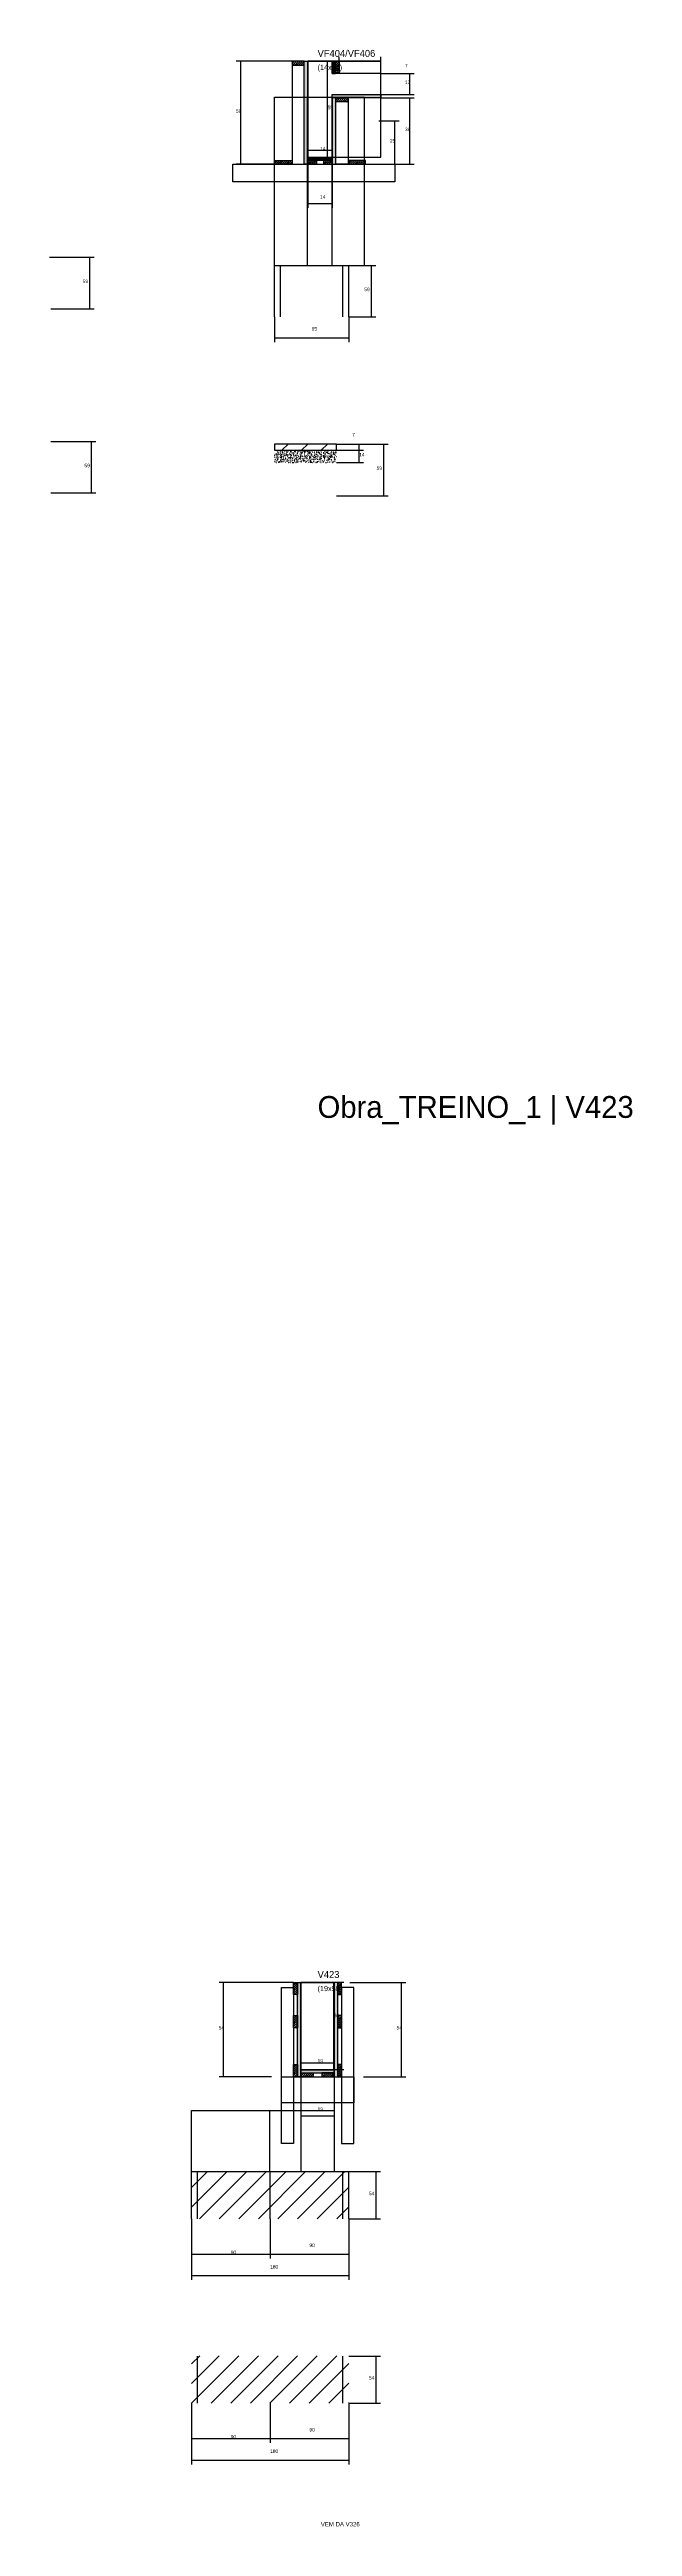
# Model space of a CAD drawing. Header units: metres. Extents: x -2848 to 22762, y -49062 to 1016.
# Drawn here: x -307 to 360, y -11623 to -8787 of the extents above; entities that cross this region are included whole.
import ezdxf

# ---------------------------------------------------------------- set-up
doc = ezdxf.new("R2010")
doc.units = ezdxf.units.M
for name, color, linetype in [('CONCRETO', 251, 'Continuous'), ('COTA', 4, 'Continuous'), ('Cota Seção (2x)', 4, 'Continuous'), ('Hachura', 253, 'Continuous'), ('LABEL_ID', 3, 'Continuous'), ('Madeira', 126, 'Continuous'), ('Painéis', 200, 'Continuous'), ('REAPROVEITAMENTO', 251, 'Continuous'), ('SARR_2.2x7', 40, 'Continuous'), ('SARR_3.5x7', 81, 'Continuous'), ('Texto Seção', 7, 'Continuous')]:
    doc.layers.add(name, color=color, linetype=linetype)

msp = doc.modelspace()

# ---------------------------------------------------------------- hatches: boundary and pattern name
at = {"layer": 'COTA'}
h = msp.add_hatch(dxfattribs=at)
h.set_pattern_fill('AR-CONC', scale=0.03)
h.paths.add_polyline_path([(-49.3, -9245.5), (-49.3, -9259.5), (-49.3, -9259.5), (21.7, -9259.5), (21.7, -9259.5), (21.7, -9245.5), (21.7, -9245.5), (-49.3, -9245.5)])
at = {"layer": 'Hachura'}
h = msp.add_hatch(dxfattribs=at)
h.set_pattern_fill('ANSI31', scale=0.5)
h.paths.add_polyline_path([(-15.2, -8804.4), (-15.2, -8800), (-15.2, -8800), (-29.2, -8800), (-29.2, -8800), (-29.2, -8804.4), (-29.2, -8804.4), (-15.2, -8804.4)])
h = msp.add_hatch(color=8, dxfattribs=at)
h.dxf.hatch_style = 1
h.paths.add_polyline_path([(-15.2, -8800), (-11.2, -8800), (-11.2, -8800), (-11.2, -8918), (-11.2, -8918), (-15.2, -8918), (-15.2, -8918), (-15.2, -8800)])
h = msp.add_hatch(color=8, dxfattribs=at)
h.dxf.hatch_style = 1
h.paths.add_polyline_path([(20.4, -8800), (16.8, -8800), (16.8, -8800), (16.8, -8814), (16.8, -8814), (20.4, -8814), (20.4, -8814), (20.4, -8800)])
h = msp.add_hatch(dxfattribs=at)
h.set_pattern_fill('ANSI31', scale=0.5)
h.paths.add_polyline_path([(24.8, -8814), (20.4, -8814), (20.4, -8814), (20.4, -8800), (20.4, -8800), (24.8, -8800), (24.8, -8800), (24.8, -8814)])
h = msp.add_hatch(color=8, dxfattribs=at)
h.dxf.hatch_style = 1
h.paths.add_polyline_path([(16.8, -8838), (20.8, -8838), (20.8, -8838), (20.8, -8918), (20.8, -8918), (16.8, -8918), (16.8, -8918), (16.8, -8838)])
h = msp.add_hatch(color=8, dxfattribs=at)
h.dxf.hatch_style = 1
h.paths.add_polyline_path([(16.8, -8842), (16.8, -8838), (16.8, -8838), (72.4, -8838), (72.4, -8838), (72.4, -8842), (72.4, -8842), (16.8, -8842)])
h = msp.add_hatch(dxfattribs=at)
h.set_pattern_fill('ANSI31', scale=0.5)
h.paths.add_polyline_path([(20.8, -8846.4), (20.8, -8842), (20.8, -8842), (34.8, -8842), (34.8, -8842), (34.8, -8846.4), (34.8, -8846.4), (20.8, -8846.4)])
h = msp.add_hatch(dxfattribs=at)
h.set_pattern_fill('ANSI31', scale=0.5)
h.paths.add_polyline_path([(-49.2, -8918), (-49.2, -8913.6), (-49.2, -8913.6), (-29.2, -8913.6), (-29.2, -8913.6), (-29.2, -8918), (-29.2, -8918), (-49.2, -8918)])
h = msp.add_hatch(color=8, dxfattribs=at)
h.dxf.hatch_style = 1
h.paths.add_polyline_path([(-11.2, -8913.6), (-11.2, -8910), (-11.2, -8910), (16.8, -8910), (16.8, -8910), (16.8, -8913.6), (16.8, -8913.6), (-11.2, -8913.6)])
h = msp.add_hatch(dxfattribs=at)
h.set_pattern_fill('ANSI31', scale=0.5)
h.paths.add_polyline_path([(-11.2, -8918), (-11.2, -8913.6), (-11.2, -8913.6), (-1.2, -8913.6), (-1.2, -8913.6), (-1.2, -8918), (-1.2, -8918), (-11.2, -8918)])
h = msp.add_hatch(dxfattribs=at)
h.set_pattern_fill('ANSI31', scale=0.5)
h.paths.add_polyline_path([(16.8, -8918), (16.8, -8913.6), (16.8, -8913.6), (6.8, -8913.6), (6.8, -8913.6), (6.8, -8918), (6.8, -8918), (16.8, -8918)])
h = msp.add_hatch(dxfattribs=at)
h.set_pattern_fill('ANSI31', scale=0.5)
h.paths.add_polyline_path([(54.8, -8918), (54.8, -8913.6), (54.8, -8913.6), (34.8, -8913.6), (34.8, -8913.6), (34.8, -8918), (34.8, -8918), (54.8, -8918)])
h = msp.add_hatch(dxfattribs=at)
h.set_pattern_fill('ANSI31', scale=0.5)
h.paths.add_polyline_path([(-23, -11014), (-27.4, -11014), (-27.4, -11014), (-27.4, -11000), (-27.4, -11000), (-23, -11000), (-23, -11000), (-23, -11014)])
h = msp.add_hatch(color=8, dxfattribs=at)
h.dxf.hatch_style = 1
h.paths.add_polyline_path([(-19, -11000), (-23, -11000), (-23, -11000), (-23, -11108), (-23, -11108), (-19, -11108), (-19, -11108), (-19, -11000)])
h = msp.add_hatch(color=8, dxfattribs=at)
h.dxf.hatch_style = 1
h.paths.add_polyline_path([(23, -11000), (19, -11000), (19, -11000), (19, -11108), (19, -11108), (23, -11108), (23, -11108), (23, -11000)])
h = msp.add_hatch(dxfattribs=at)
h.set_pattern_fill('ANSI31', scale=0.5)
h.paths.add_polyline_path([(23, -11014), (27.4, -11014), (27.4, -11014), (27.4, -11000), (27.4, -11000), (23, -11000), (23, -11000), (23, -11014)])
h = msp.add_hatch(dxfattribs=at)
h.set_pattern_fill('ANSI31', scale=0.5)
h.paths.add_polyline_path([(-23, -11052.1), (-27.4, -11052.1), (-27.4, -11052.1), (-27.4, -11038.1), (-27.4, -11038.1), (-23, -11038.1), (-23, -11038.1), (-23, -11052.1)])
h = msp.add_hatch(dxfattribs=at)
h.set_pattern_fill('ANSI31', scale=0.5)
h.paths.add_polyline_path([(23, -11052.1), (27.4, -11052.1), (27.4, -11052.1), (27.4, -11038.1), (27.4, -11038.1), (23, -11038.1), (23, -11038.1), (23, -11052.1)])
h = msp.add_hatch(dxfattribs=at)
h.set_pattern_fill('ANSI31', scale=0.5)
h.paths.add_polyline_path([(-23, -11108), (-27.4, -11108), (-27.4, -11108), (-27.4, -11094), (-27.4, -11094), (-23, -11094), (-23, -11094), (-23, -11108)])
h = msp.add_hatch(color=8, dxfattribs=at)
h.dxf.hatch_style = 1
h.paths.add_polyline_path([(19, -11103.6), (19, -11100), (19, -11100), (-19, -11100), (-19, -11100), (-19, -11103.6), (-19, -11103.6), (19, -11103.6)])
h = msp.add_hatch(dxfattribs=at)
h.set_pattern_fill('ANSI31', scale=0.5)
h.paths.add_polyline_path([(-19, -11108), (-19, -11103.6), (-19, -11103.6), (-5, -11103.6), (-5, -11103.6), (-5, -11108), (-5, -11108), (-19, -11108)])
h = msp.add_hatch(dxfattribs=at)
h.set_pattern_fill('ANSI31', scale=0.5)
h.paths.add_polyline_path([(19, -11108), (19, -11103.6), (19, -11103.6), (5, -11103.6), (5, -11103.6), (5, -11108), (5, -11108), (19, -11108)])
h = msp.add_hatch(dxfattribs=at)
h.set_pattern_fill('ANSI31', scale=0.5)
h.paths.add_polyline_path([(23, -11108), (27.4, -11108), (27.4, -11108), (27.4, -11094), (27.4, -11094), (23, -11094), (23, -11094), (23, -11108)])
at = {"layer": 'REAPROVEITAMENTO'}
h = msp.add_hatch(dxfattribs=at)
h.set_pattern_fill('ANSI31', scale=5)
h.paths.add_polyline_path([(-49.3, -9238.5), (-49.3, -9245.5), (-49.3, -9245.5), (21.7, -9245.5), (21.7, -9245.5), (21.7, -9238.5), (21.7, -9238.5), (-49.3, -9238.5)])
h = msp.add_hatch(dxfattribs=at)
h.set_pattern_fill('ANSI31', scale=5)
h.paths.add_polyline_path([(35.7, -11270.7), (35.7, -11216.6), (35.7, -11216.6), (-144.3, -11216.4), (-144.3, -11216.4), (-144.3, -11270.6), (-144.3, -11270.6), (35.7, -11270.7)])
h = msp.add_hatch(dxfattribs=at)
h.set_pattern_fill('ANSI31', scale=5)
h.paths.add_polyline_path([(35.7, -11481.9), (35.7, -11427.8), (35.7, -11427.8), (-144.3, -11427.6), (-144.3, -11427.6), (-144.3, -11481.8), (-144.3, -11481.8), (35.7, -11481.9)])

# ---------------------------------------------------------------- linework, layer by layer
at = {"layer": 'CONCRETO'}
for points in [[(72.4, -8838), (72.4, -8814), (16.8, -8814), (16.8, -8800), (-11.2, -8800), (-11.2, -8910), (16.8, -8910), (16.8, -8838)], [(-11.2, -8910), (72.4, -8910), (72.4, -8800), (-11.2, -8800)], [(-19, -11000), (-19, -11000), (19, -11000), (19, -11028), (19, -11028), (19, -11100), (-19, -11100), (-19, -11000)], [(-19, -11100), (19, -11100), (19, -11000), (-19, -11000)]]:
    msp.add_lwpolyline(points, close=True, dxfattribs=at)
at = {"layer": 'COTA'}
for p, q in [((-29.2, -8800), (-93, -8800)), ((-88, -8918), (-88, -8800)), ((24.8, -8800), (24.8, -8795)), ((24.8, -8800), (72.4, -8800)), ((72.4, -8814), (72.4, -8795)), ((72.4, -8814), (110.5, -8814)), ((105.5, -8838), (105.5, -8814)), ((72.4, -8838), (110.5, -8838)), ((72.4, -8842), (110.5, -8842)), ((105.5, -8918), (105.5, -8842)), ((70.1, -8868.1), (93.3, -8868.1)), ((88.3, -8918), (88.3, -8868.1)), ((-44.8, -8918), (-93, -8918)), ((-11.2, -8918), (-11.2, -8967.8)), ((16.8, -8918), (16.8, -8967.8)), ((50.4, -8918), (110.5, -8918)), ((80.1, -8918), (93.3, -8918)), ((-11.2, -8962.8), (16.8, -8962.8)), ((-306.7, -9024.5), (-255.7, -9024.5)), ((-260.7, -9083.5), (-260.7, -9024.5)), ((-305.2, -9083.5), (-255.7, -9083.5)), ((-49.3, -9092.8), (-49.3, -9121.6)), ((35.7, -9092.8), (35.7, -9121.6)), ((-49.3, -9116.6), (35.7, -9116.6)), ((-305.2, -9235.4), (-253.7, -9235.4)), ((-258.7, -9294.4), (-258.7, -9235.4)), ((-305.2, -9294.4), (-253.7, -9294.4)), ((-27.4, -11000), (-112.7, -11000)), ((-107.7, -11108), (-107.7, -11000)), ((37, -11000), (100.9, -11000)), ((95.9, -11108), (95.9, -11000)), ((-52.6, -11108), (-112.7, -11108)), ((-19, -11108), (-19, -11157.7)), ((19, -11108), (19, -11157.7)), ((52.6, -11108), (100.9, -11108)), ((-19, -11152.7), (19, -11152.7)), ((35.7, -11216.7), (71.9, -11216.7)), ((66.9, -11270.7), (66.9, -11216.7)), ((-144.3, -11270.7), (-144.3, -11316.2)), ((-144.3, -11270.7), (-144.3, -11340.8)), ((-54.3, -11270.7), (-54.3, -11316.2)), ((-54.3, -11270.7), (-54.3, -11316.2)), ((35.7, -11270.7), (35.7, -11316.2)), ((35.7, -11270.7), (35.7, -11340.8)), ((35.7, -11270.7), (71.9, -11270.7)), ((-144.3, -11311.2), (-54.3, -11311.2)), ((-54.3, -11311.2), (35.7, -11311.2)), ((-144.3, -11335.8), (35.7, -11335.8)), ((35.7, -11427.9), (71.9, -11427.9)), ((66.9, -11481.9), (66.9, -11427.9)), ((-144.3, -11481.9), (-144.3, -11527.4)), ((-144.3, -11481.9), (-144.3, -11552)), ((-54.3, -11481.9), (-54.3, -11527.4)), ((-54.3, -11481.9), (-54.3, -11527.4)), ((35.7, -11481.9), (35.7, -11527.4)), ((35.7, -11481.9), (35.7, -11552)), ((35.7, -11481.9), (71.9, -11481.9)), ((-144.3, -11522.4), (-54.3, -11522.4)), ((-54.3, -11522.4), (35.7, -11522.4)), ((-144.3, -11547), (35.7, -11547))]:
    msp.add_line(p, q, dxfattribs=at)
at = {"layer": 'Cota Seção (2x)'}
for p, q in [((-11.2, -8800), (16.4, -8800)), ((11.4, -8910), (11.4, -8800)), ((-11.2, -8918), (-11.2, -8897)), ((-11.2, -8902), (16.8, -8902)), ((16.8, -8918), (16.8, -8897)), ((-11.2, -8910), (16.4, -8910)), ((35.7, -9033.8), (66.6, -9033.8)), ((61.6, -9092.8), (61.6, -9033.8)), ((35.7, -9092.8), (66.6, -9092.8)), ((21.7, -9238.5), (52.6, -9238.5)), ((21.7, -9238.5), (80.7, -9238.5)), ((21.7, -9245.5), (52.6, -9245.5)), ((21.7, -9245.5), (52.6, -9245.5)), ((47.6, -9245.5), (47.6, -9238.5)), ((47.6, -9259.5), (47.6, -9245.5)), ((75.7, -9297.5), (75.7, -9238.5)), ((21.7, -9259.5), (52.6, -9259.5)), ((21.7, -9297.5), (80.7, -9297.5)), ((30, -11000), (13.5, -11000)), ((18.5, -11100), (18.5, -11000)), ((-19, -11108), (-19, -11087)), ((19, -11108), (19, -11087)), ((-19, -11092), (19, -11092)), ((30, -11100), (13.5, -11100))]:
    msp.add_line(p, q, dxfattribs=at)
at = {"layer": 'Madeira'}
for points in [[(-15.2, -8804.4), (-15.2, -8800), (-29.2, -8800), (-29.2, -8804.4)], [(-15.2, -8800), (-29.2, -8800), (-29.2, -8918), (-15.2, -8918)], [(24.8, -8814), (20.4, -8814), (20.4, -8800), (24.8, -8800)], [(20.8, -8846.4), (20.8, -8842), (34.8, -8842), (34.8, -8846.4)], [(20.8, -8842), (34.8, -8842), (34.8, -8918), (20.8, -8918)], [(88.3, -8938), (-96.9, -8938), (-96.9, -8918), (88.3, -8918)], [(-49.2, -8918), (-49.2, -8913.6), (-29.2, -8913.6), (-29.2, -8918)], [(-11.2, -8918), (-11.2, -8913.6), (-1.2, -8913.6), (-1.2, -8918)], [(16.8, -8918), (16.8, -8913.6), (6.8, -8913.6), (6.8, -8918)], [(54.8, -8918), (54.8, -8913.6), (34.8, -8913.6), (34.8, -8918)], [(-23, -11014), (-27.4, -11014), (-27.4, -11000), (-23, -11000)], [(23, -11014), (27.4, -11014), (27.4, -11000), (23, -11000)], [(-23, -11052.1), (-27.4, -11052.1), (-27.4, -11038.1), (-23, -11038.1)], [(23, -11052.1), (27.4, -11052.1), (27.4, -11038.1), (23, -11038.1)], [(-23, -11108), (-27.4, -11108), (-27.4, -11094), (-23, -11094)], [(-19, -11108), (-19, -11103.6), (-5, -11103.6), (-5, -11108)], [(19, -11108), (19, -11103.6), (5, -11103.6), (5, -11108)], [(23, -11108), (27.4, -11108), (27.4, -11094), (23, -11094)]]:
    msp.add_lwpolyline(points, close=True, dxfattribs=at)
at = {"layer": 'Painéis'}
for p, q in [((-11.2, -8918), (-11.2, -8800)), ((-49.3, -8841), (-11.4, -8841)), ((-49.3, -9033.8), (-49.3, -8841)), ((-11.4, -9033.8), (-11.4, -8841)), ((-11.4, -8841), (16.6, -8841)), ((-11.4, -9033.8), (-11.4, -8841)), ((16.6, -9033.8), (16.6, -8841)), ((16.6, -8841), (53.6, -8841)), ((16.6, -9033.8), (16.6, -8841)), ((16.8, -8838), (72.4, -8838)), ((16.8, -8842), (16.8, -8838)), ((16.8, -8918), (16.8, -8842)), ((53.6, -9033.8), (53.6, -8841)), ((72.4, -8842), (72.4, -8838)), ((-11.2, -8910), (16.8, -8910)), ((-11.2, -8913.6), (-11.2, -8910)), ((16.8, -8913.6), (16.8, -8910)), ((-49.3, -9033.8), (35.7, -9033.8)), ((-49.3, -9092.8), (-49.3, -9033.8)), ((-49.3, -9033.8), (-11.4, -9033.8)), ((-11.4, -9033.8), (16.6, -9033.8)), ((16.6, -9033.8), (53.6, -9033.8)), ((35.7, -9092.8), (35.7, -9033.8)), ((-19, -11108), (-19, -11000)), ((19, -11108), (19, -11000)), ((-19, -11100), (19, -11100)), ((-19, -11103.6), (-19, -11100)), ((19, -11103.6), (19, -11100)), ((-144.3, -11146.7), (-54.7, -11146.7)), ((-144.3, -11216.7), (-144.3, -11146.7)), ((-54.7, -11216.7), (-54.7, -11146.7)), ((-54.7, -11146.7), (-18.7, -11146.7)), ((-54.7, -11216.7), (-54.7, -11146.7)), ((-18.7, -11216.7), (-18.7, -11146.7)), ((-18.7, -11146.7), (19.3, -11146.7)), ((-18.7, -11216.7), (-18.7, -11146.7)), ((19.3, -11216.7), (19.3, -11146.7)), ((-144.3, -11216.7), (35.7, -11216.7)), ((-144.3, -11270.7), (-144.3, -11216.7)), ((-144.3, -11216.7), (-54.7, -11216.7)), ((-54.7, -11216.7), (-18.7, -11216.7)), ((-54.3, -11270.7), (-54.3, -11216.7)), ((-18.7, -11216.7), (19.3, -11216.7)), ((35.7, -11270.7), (35.7, -11216.7))]:
    msp.add_line(p, q, dxfattribs=at)
for points in [[(-15.2, -8800), (-11.2, -8800), (-11.2, -8918), (-15.2, -8918)], [(20.4, -8800), (16.8, -8800), (16.8, -8814), (20.4, -8814)], [(16.8, -8842), (16.8, -8838), (72.4, -8838), (72.4, -8842)], [(20.8, -8842), (16.8, -8842), (16.8, -8918), (20.8, -8918)], [(-11.2, -8913.6), (-11.2, -8910), (16.8, -8910), (16.8, -8913.6)], [(-49.3, -9245.5), (21.7, -9245.5), (21.7, -9238.5), (-49.3, -9238.5)], [(-23, -11000), (-19, -11000), (-19, -11108), (-23, -11108)], [(23, -11000), (19, -11000), (19, -11108), (23, -11108)], [(19, -11103.6), (19, -11100), (-19, -11100), (-19, -11103.6)]]:
    msp.add_lwpolyline(points, close=True, dxfattribs=at)
at = {"layer": 'SARR_2.2x7'}
for p, q in [((-42.3, -9092.8), (-42.3, -9033.8)), ((28.7, -9092.8), (28.7, -9033.8)), ((-137.3, -11270.7), (-137.3, -11216.7)), ((28.7, -11270.7), (28.7, -11216.7)), ((-137.3, -11481.9), (-137.3, -11427.9)), ((28.7, -11481.9), (28.7, -11427.9))]:
    msp.add_line(p, q, dxfattribs=at)
at = {"layer": 'SARR_3.5x7'}
for points in [[(-41.4, -11006), (-27.4, -11006), (-27.4, -11184.5), (-41.4, -11184.5)], [(41.4, -11006), (27.4, -11006), (27.4, -11184.5), (41.4, -11184.5)], [(-41.4, -11108), (41.4, -11108), (41.4, -11138.1), (-41.4, -11138.1)]]:
    msp.add_lwpolyline(points, close=True, dxfattribs=at)

# ---------------------------------------------------------------- texts
at = {"layer": 'COTA'}
for s, p in [('7', (100, -8807)), ('12', (100, -8826)), ('59', (-93.5, -8859)), ('38', (100, -8880)), ('25', (82.8, -8893.1)), ('14', (2.8, -8957.3)), ('59', (-268.8, -9054)), ('85', (-6.8, -9108.5)), ('59', (-266.8, -9264.9)), ('54', (-113.2, -11054)), ('54', (90.4, -11054)), ('19', (0, -11147.2)), ('54', (58.8, -11243.7)), ('90', (-99.3, -11311.2)), ('90', (-9.3, -11303.1)), ('180', (-54.3, -11327.7)), ('54', (58.8, -11454.9)), ('90', (-9.3, -11514.3)), ('90', (-99.3, -11522.4)), ('180', (-54.3, -11538.8))]:
    msp.add_text(s, height=4, dxfattribs=at).set_placement(p)
at = {"layer": 'Cota Seção (2x)'}
for s, p in [('55', (11.4, -8855)), ('14', (2.8, -8902)), ('59', (53.5, -9063.3)), ('7', (39.6, -9229.6)), ('14', (47.6, -9252.5)), ('59', (67.5, -9268)), ('50', (18.5, -11040)), ('19', (0, -11092))]:
    msp.add_text(s, height=4, dxfattribs=at).set_placement(p)
at = {"layer": 'LABEL_ID'}
msp.add_text('Obra_TREINO_1 | V423', height=25, dxfattribs=at).set_placement((0, -10010))
at = {"layer": 'Texto Seção'}
for s, height, p in [('VF404/VF406', 8, (0, -8795)), ('(14x55)', 6, (0, -8810)), ('V423', 8, (0, -10995)), ('(19x50)', 6, (0, -11010)), ('VEM DA V326', 5, (3.7, -11623))]:
    msp.add_text(s, height=height, dxfattribs=at).set_placement(p)

doc.saveas('drawing.dxf')
